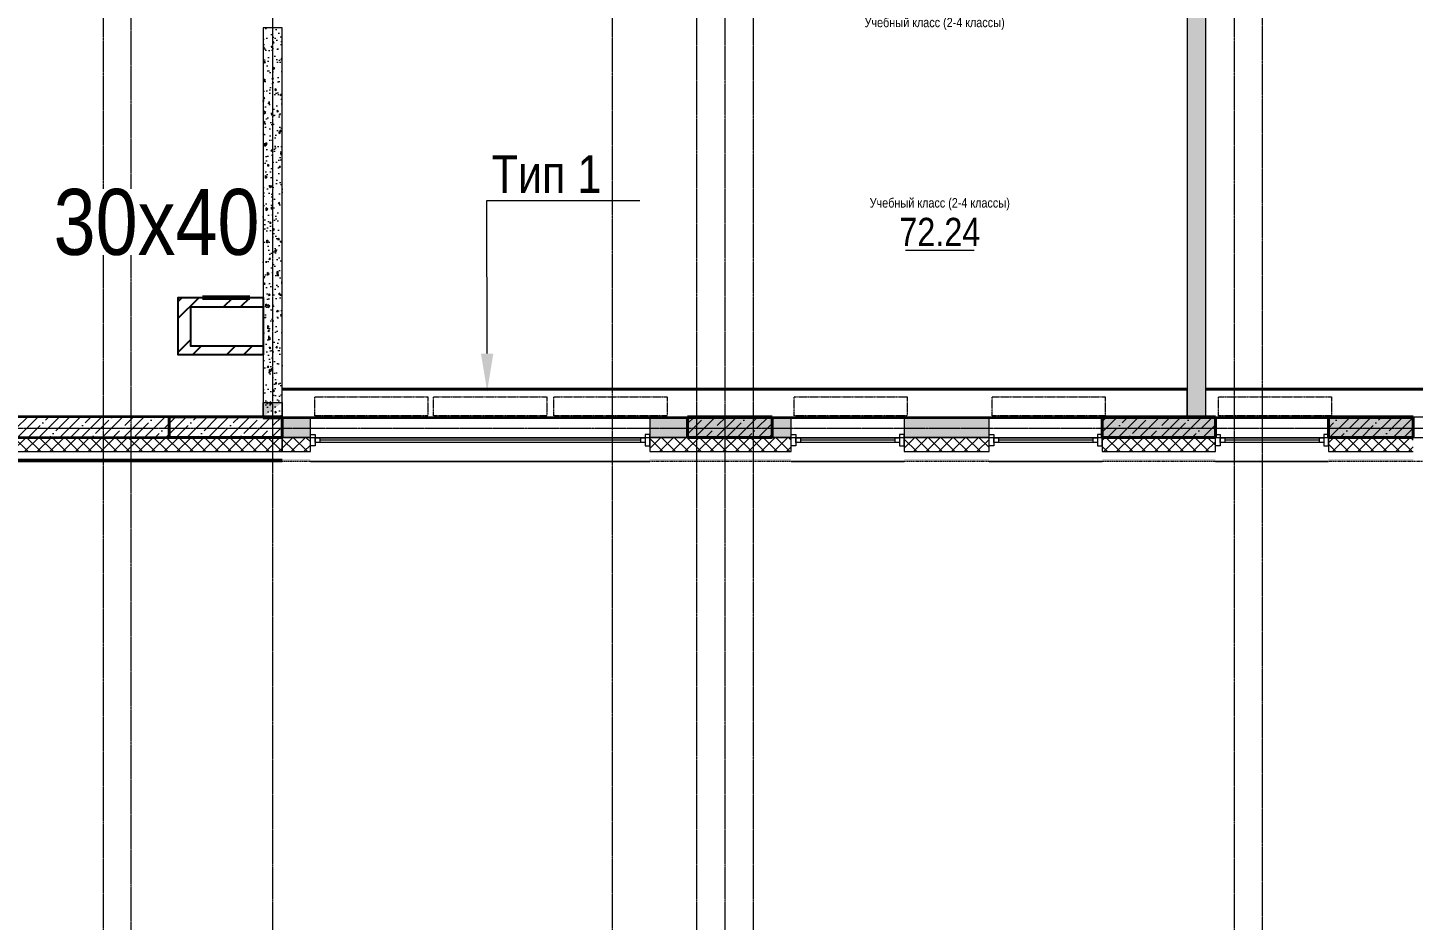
# Model space of a CAD drawing. Header units: millimetres. Extents: x -231292 to 573618, y -153144 to 564035.
# Drawn here: x 14084 to 28783, y 21504 to 30980 of the extents above; entities that cross this region are included whole.
import ezdxf
from ezdxf import colors
from ezdxf.entities.mleader import LeaderData, LeaderLine
from ezdxf.enums import TextEntityAlignment as Align
from ezdxf.math import Vec2, Vec3

# ---------------------------------------------------------------- set-up
doc = ezdxf.new("R2010")
doc.units = ezdxf.units.MM
for name, pattern in [('CENTER2', [28.575, 19.05, -3.175, 3.175, -3.175]), ('DASHED', [19.05, 12.7, -6.35]), ('HIDDEN2', [4.7625, 3.175, -1.5875])]:
    doc.linetypes.add(name, pattern=pattern)
doc.layers.get('0').update_dxf_attribs({"color": 250})
doc.layers.get('Defpoints').update_dxf_attribs({"color": 250})
for name, color, linetype, lineweight in [('11.10.2) люки', 30, 'Continuous', 60), ('A-AREA', 250, 'Continuous', 15), ('A-Wall_Материал_Газоблок_Контур', 250, 'Continuous', 0), ('АР_Area', 250, 'Continuous', 5), ('АР_Колонны', 250, 'Continuous', 35), ('АР_Окна', 250, 'Continuous', 5), ('АР_Отопительные приборы', 250, 'HIDDEN2', 0), ('АР_площадь пом', 250, 'Continuous', 5), ('АР_Стены ЖБ', 250, 'Continuous', 35), ('АР_Стены ПЕНОблок', 250, 'Continuous', 20), ('АР_Утеплитель', 250, 'Continuous', 0), ('АР_Штриховка', 250, 'Continuous', 0), ('Зашивка радиаторов тип 1 (фанера и МДФ)', 250, 'Continuous', 0), ('КМ_Фахверки', 250, 'Continuous', 80), ('ОВ_Отопление', 250, 'Continuous', 0), ('Размеры зашивки ГКЛ', 250, 'Continuous', 0), ('РД_Оси_100', 250, 'Continuous', 0)]:
    doc.layers.add(name, color=color, linetype=linetype, lineweight=lineweight)
doc.layers.add('АР_Делит', color=250, linetype='Continuous', lineweight=0, plot=False)
doc.styles.add('style1', font='ARIALN.TTF')
pattern_1 = [(95, (8883.4, 13229.69), (140.09465, 117.5534), [19.05, -209.55]), (40, (8883.4, 13229.69), (-160.0185, 110.1767), [15.24, -167.6406]), (145.45144, (8895.08, 13239.48), (-19.9238, 227.7301), [16.19, -178.0902]), (91.1842, (8847.48, 13265.6), (221.4102, 161.9534), [28.575, -314.325]), (141.6356, (8865.93, 13279.1), (-7.0866, 342.8268), [24.285, -267.1356]), (36.1842, (8847.48, 13265.6), (-7.0866, 342.8268), [22.86, -251.4597]), (66, (8874.42, 13274.59), (179.52, 34.89515), [19.05, -209.55]), (11, (8874.42, 13274.59), (-86.5399, 173.9412), [15.24, -167.64]), (116.45145, (8889.38, 13277.5), (92.98, 208.8363), [16.19, -178.0899]), (82.5, (8883.4, 13229.686), (-57.60547, 61.97341), [0, -165.608, 0, -170.18, 0, -168.275]), (52.5, (8883.4, 13229.69), (-23.58973, 118.087), [0, -97.028, 0, -161.798, 0, -64.135]), (12.5, (8843.35, 13189.634), (99.92786, 91.8262), [0, -63.5, 0, -198.12, 0, -262.89]), (2.5, (8825.39, 13171.67), (86.7639, 122.7224), [0, -82.55, 0, -131.572, 0, -186.69])]
pattern_2 = [(45, (8883.4, 13229.69), (-112.2532, 112.2532), []), (45, (8995.66, 13229.69), (-112.2532, 112.2532), [198.4375, -39.6875, 0, -39.6875])]

# ---------------------------------------------------------------- blocks, each defined once
blk = doc.blocks.new('СОШ_2200_АР_ОСИ_М100_28.05.24')
at = {"layer": 'АР_Делит', "color": 5, "linetype": 'DASHED'}
blk.add_lwpolyline([(114955, 135155), (114955, -355), (93595.036, -355), (93595.036, 13855), (94145, 13855), (94145, 68320), (66055, 68320), (66055, 13857.73), (83455, 13857.73), (83455, -355), (45245, -355), (45245, 13145), (44695, 13145), (44695, 26755), (45245, 26755), (45245, 68320), (20455, 68320), (20455, 26755), (27955, 26755), (27955, 13145), (-355, 13145), (-355, 100855)], dxfattribs=at)
at = {"layer": 'РД_Оси_100', "linetype": 'CENTER2'}
blk.add_line((-5954.958, 13500), (29555, 13500), dxfattribs=at)
for points in [[(5849.555, 139938.679), (6000, 139538.679), (6000, -6194.559)], [(6300, -6195.83), (6300, 139538.679), (6450, 139938.679)], [(7800, -6155), (7800, 139938.679)], [(11400, 139938.679), (11400, -6155)], [(12000.12, -6155), (12300, -5755), (12300, 139538.679), (12000, 139938.679)], [(12600, -6155), (12600, 139938.679)], [(13200, -6155), (12900, -5755), (12900, 139538.679), (13220.167, 139939.357)], [(17850, 139938.679), (18000, 139538.679), (18000, -6194.092)], [(18300, -6196.31), (18300, 139538.679), (18450, 139938.679)]]:
    blk.add_lwpolyline(points, dxfattribs=at)
blk = doc.blocks.new('otv_в_стене')
at = {"linetype": 'Continuous'}
blk.add_lwpolyline([(0, -1), (0, 0), (1, 0), (1, -1)], close=True, dxfattribs=at)
blk.add_solid([(0, -1), (0, 0), (0.5, -0.5), (1, 0)], dxfattribs=at)
blk = doc.blocks.new('MOK-МаркаПом_овал_ареал')
for p, q in [((-2.75, 3), (2.75, 3)), ((-2.75, -3), (2.75, -3))]:
    blk.add_line(p, q)
for centre, radius, start, end in [((-2.75, 0), 3, 90, 270), ((2.75, 0), 3, 270, 90), ((-3.75, 0), 3.5, 0, 0.001)]:
    blk.add_arc(centre, radius, start, end)
at = {"color": 0, "style": 'style1'}
blk.add_attdef('АР-ПОМЕЩЕНИЕ:НОМЕР', text='', height=3.5, dxfattribs=at).set_placement((0, 0), align=Align.MIDDLE)
at = {"layer": 'Defpoints', "color": 2, "style": 'style1'}
blk.add_attdef('АР-ПОМЕЩЕНИЕ:НАИМЕНОВАНИЕ', text='', height=1, dxfattribs=at).set_placement((-0.09, -4.81), align=Align.MIDDLE)
blk = doc.blocks.new('MOK-МаркаПомещения1')
at = {"layer": 'A-AREA', "color": 0}
blk.add_line((-3.65, -1.94), (3.65, -1.94), dxfattribs=at)
at = {"layer": 'A-AREA', "color": 0, "style": 'style1'}
blk.add_attdef('АР-ПОМЕЩЕНИЕ:ПЛОЩАДЬ', text='', height=3, dxfattribs=at).set_placement((0, 0), align=Align.MIDDLE)
at = {"layer": 'Defpoints', "style": 'style1', "flags": 8}
blk.add_attdef('АР-ПОМЕЩЕНИЕ:НАИМЕНОВАНИЕ', text='', height=1, dxfattribs=at).set_placement((0, 2.96), align=Align.MIDDLE)

msp = doc.modelspace()

# ---------------------------------------------------------------- hatches: boundary and pattern name
h = msp.add_hatch()
h.set_pattern_fill('ANSI32', color=256, scale=40)
h.paths.add_polyline_path([(16583.403, 27599.441), (15815.531, 27599.441), (15815.531, 28016.887), (16583.403, 28016.887)], flags=17)
h.paths.add_polyline_path([(16583.403, 27507.602), (15681.873, 27507.602), (15681.873, 28117.075), (16583.403, 28117.075)])
at = {"layer": 'АР_Штриховка', "linetype": 'Continuous', "lineweight": 0}
h = msp.add_hatch(dxfattribs=at)
h.set_pattern_fill('AR-CONC', color=256, angle=45, style=0)
h.set_pattern_definition(pattern_1)
h.paths.add_polyline_path([(26383.403, 26849.686), (26583.403, 26849.686), (26583.403, 34429.686), (26383.403, 34429.686)], flags=0)
h = msp.add_hatch(dxfattribs=at)
h.set_pattern_fill('AR-CONC', color=256, angle=45, style=0)
h.set_pattern_definition(pattern_1)
h.paths.add_polyline_path([(16583.403, 26829.686), (16783.403, 26829.686), (16783.403, 30979.686), (16583.403, 30979.686)], flags=0)
at = {"layer": 'АР_Штриховка', "linetype": 'Continuous', "lineweight": 5}
h = msp.add_hatch(dxfattribs=at)
h.set_pattern_fill('ANSI35', color=256, scale=25, style=0)
h.set_pattern_definition([(45, (8883.4, 13229.69), (-112.2532, 112.2532), []), (45, (8995.66, 13229.69), (-112.2532, 112.2532), [198.4375, -39.6875, 0, -39.6875])])
h.paths.add_polyline_path([(9003.403, 26849.686), (9003.403, 26629.686), (15583.403, 26629.686), (15583.403, 26849.686)], flags=0)
h = msp.add_hatch(dxfattribs=at)
h.set_pattern_fill('ANSI35', color=256, scale=25, style=0)
h.set_pattern_definition(pattern_2)
h.paths.add_polyline_path([(16783.403, 26629.686), (16783.403, 26849.686), (15583.403, 26849.686), (15583.403, 26629.686)], flags=0)
at = {"layer": 'АР_Штриховка', "linetype": 'Continuous', "lineweight": 0}
h = msp.add_hatch(dxfattribs=at)
h.set_pattern_fill('AR-CONC', color=256, angle=-360, style=0)
h.set_pattern_definition([(50, (8883.4, 13229.69), (182.1847, -15.9391), [19.05, -209.55]), (355, (8883.4, 13229.69), (-35.2434, 191.0568), [15.24, -167.6406]), (100.45144, (8898.58, 13228.36), (146.9412, 175.1178), [16.19, -178.0902]), (46.1842, (8883.4, 13280.49), (271.079, -42.0423), [28.575, -314.325]), (96.6356, (8906, 13276.98), (237.4041, 247.4261), [24.285, -267.1356]), (351.1842, (8883.4, 13280.5), (237.4041, 247.426), [22.86, -251.4597]), (21, (8908.8, 13267.79), (151.6144, -102.2652), [19.05, -209.55]), (326, (8908.8, 13267.79), (61.802, 184.188), [15.24, -167.64]), (71.45145, (8921.44, 13259.26), (213.4164, 81.9228), [16.19, -178.0899]), (37.5, (8883.4, 13229.686), (3.0886, 84.55504), [0, -165.608, 0, -170.18, 0, -168.275]), (7.5, (8883.4, 13229.69), (66.81966, 100.18057), [0, -97.028, 0, -161.798, 0, -64.135]), (327.5, (8826.76, 13229.686), (135.5906, -5.72874), [0, -63.5, 0, -198.12, 0, -262.89]), (317.5, (8801.36, 13229.69), (148.1292, 25.4265), [0, -82.55, 0, -131.572, 0, -186.69])])
h.paths.add_polyline_path([(35683.403, 26629.686), (35683.403, 26829.686), (35083.403, 26829.686), (35083.403, 26629.686)], flags=0)
h.paths.add_polyline_path([(32983.403, 26629.686), (32983.403, 26829.686), (32083.403, 26829.686), (32083.403, 26629.686)], flags=0)
h.paths.add_polyline_path([(30883.403, 26629.686), (30883.403, 26829.686), (29983.403, 26829.686), (29983.403, 26629.686)], flags=0)
h.paths.add_polyline_path([(28783.403, 26629.686), (28783.403, 26829.686), (27883.403, 26829.686), (27883.403, 26629.686)], flags=0)
h.paths.add_polyline_path([(26683.403, 26629.686), (26683.403, 26829.686), (25483.403, 26829.686), (25483.403, 26629.686)], flags=0)
h.paths.add_polyline_path([(24283.403, 26629.686), (24283.403, 26829.686), (23383.401, 26829.686), (23383.401, 26629.686)], flags=0)
h.paths.add_polyline_path([(22183.401, 26629.686), (22183.401, 26829.686), (20683.403, 26829.686), (20683.403, 26629.686)], flags=0)
h.paths.add_polyline_path([(17083.403, 26629.686), (17083.403, 26829.686), (16783.403, 26829.686), (16783.403, 26629.686)], flags=0)
at = {"layer": 'АР_Штриховка', "linetype": 'Continuous', "lineweight": 5}
h = msp.add_hatch(dxfattribs=at)
h.set_pattern_fill('ANSI35', color=256, scale=25, style=0)
h.set_pattern_definition(pattern_2)
h.paths.add_polyline_path([(21983.403, 26629.686), (21983.403, 26849.686), (21083.403, 26849.686), (21083.403, 26629.686)], flags=0)
h = msp.add_hatch(dxfattribs=at)
h.set_pattern_fill('ANSI35', color=256, scale=25, style=0)
h.set_pattern_definition(pattern_2)
h.paths.add_polyline_path([(26683.403, 26629.686), (26683.403, 26849.686), (25483.403, 26849.686), (25483.403, 26629.686)], flags=0)
h = msp.add_hatch(dxfattribs=at)
h.set_pattern_fill('ANSI35', color=256, scale=25, style=0)
h.set_pattern_definition(pattern_2)
h.paths.add_polyline_path([(28783.403, 26629.686), (28783.403, 26849.686), (27883.403, 26849.686), (27883.403, 26629.686)], flags=0)
at = {"layer": 'АР_Штриховка', "linetype": 'Continuous', "lineweight": 0}
h = msp.add_hatch(dxfattribs=at)
h.set_pattern_fill('ANSI37', color=256, scale=30, angle=-360, style=0)
h.set_pattern_definition([(45, (8883.4, 13229.69), (-67.3519, 67.3519), []), (135, (8883.4, 13229.69), (-67.3519, -67.3519), [])])
h.paths.add_polyline_path([(16783.403, 26479.686), (16783.403, 26629.686), (8783.403, 26629.686), (8633.403, 26479.686)], flags=0)
h = msp.add_hatch(dxfattribs=at)
h.set_pattern_fill('ANSI37', color=256, scale=30, angle=-360, style=0)
h.set_pattern_definition([(45, (8883.4, 13229.69), (-67.35192, 67.35192), []), (135, (8883.4, 13229.69), (-67.35192, -67.35192), [])])
h.paths.add_polyline_path([(35683.403, 26479.686), (35683.403, 26629.686), (35083.403, 26629.686), (35083.403, 26479.686)], flags=0)
h.paths.add_polyline_path([(32983.403, 26479.686), (32983.403, 26629.686), (32083.403, 26629.686), (32083.403, 26479.686)], flags=0)
h.paths.add_polyline_path([(30883.403, 26479.686), (30883.403, 26629.686), (29983.403, 26629.686), (29983.403, 26479.686)], flags=0)
h.paths.add_polyline_path([(28783.403, 26479.686), (28783.403, 26629.686), (27883.403, 26629.686), (27883.403, 26479.686)], flags=0)
h.paths.add_polyline_path([(26683.403, 26479.686), (26683.403, 26629.686), (25483.403, 26629.686), (25483.403, 26479.686)], flags=0)
h.paths.add_polyline_path([(24283.403, 26479.686), (24283.403, 26629.686), (23383.401, 26629.686), (23383.401, 26479.686)], flags=0)
h.paths.add_polyline_path([(22183.401, 26479.686), (22183.401, 26629.686), (20683.403, 26629.686), (20683.403, 26479.686)], flags=0)
h.paths.add_polyline_path([(17083.403, 26479.686), (17083.403, 26629.686), (16783.403, 26629.686), (16783.403, 26479.686)], flags=0)
h = msp.add_hatch(dxfattribs=at)
h.set_pattern_fill('_U', color=256, angle=-360, style=0, pattern_type=0)
h.set_pattern_definition([(2e-15, (8883.4027, 13229.6861), (-3e-16, 1), [])])
h.paths.add_polyline_path([(16783.403, 26374.686), (16783.403, 26399.686), (8553.403, 26399.686), (8528.403, 26374.686)], flags=0)
h = msp.add_hatch(dxfattribs=at)
h.set_pattern_fill('_U', color=256, angle=-360, style=0, pattern_type=0)
h.set_pattern_definition([(8e-15, (8883.4027, 13229.6861), (-4e-16, 1), [])])
h.paths.add_polyline_path([(35683.403, 26374.686), (35683.403, 26399.686), (35083.403, 26399.686), (35083.403, 26374.686)], flags=0)
h.paths.add_polyline_path([(32983.403, 26374.686), (32983.403, 26399.686), (32083.403, 26399.686), (32083.403, 26374.686)], flags=0)
h.paths.add_polyline_path([(30883.403, 26374.686), (30883.403, 26399.686), (29983.403, 26399.686), (29983.403, 26374.686)], flags=0)
h.paths.add_polyline_path([(28783.403, 26374.686), (28783.403, 26399.686), (27883.403, 26399.686), (27883.403, 26374.686)], flags=0)
h.paths.add_polyline_path([(26683.403, 26374.686), (26683.403, 26399.686), (25483.403, 26399.686), (25483.403, 26374.686)], flags=0)
h.paths.add_polyline_path([(24283.403, 26374.686), (24283.403, 26399.686), (23383.401, 26399.686), (23383.401, 26374.686)], flags=0)
h.paths.add_polyline_path([(22183.401, 26374.686), (22183.401, 26399.686), (20683.403, 26399.686), (20683.403, 26374.686)], flags=0)
h.paths.add_polyline_path([(17083.403, 26374.686), (17083.403, 26399.686), (16783.403, 26399.686), (16783.403, 26374.686)], flags=0)

# ---------------------------------------------------------------- linework, layer by layer
for points in [[(16583.403, 27507.602), (15681.873, 27507.602), (15681.873, 28117.075), (16583.403, 28117.075)], [(16583.403, 27599.441), (15815.531, 27599.441), (15815.531, 28016.887), (16583.403, 28016.887)]]:
    msp.add_lwpolyline(points, close=True)
at = {"layer": '11.10.2) люки'}
msp.add_lwpolyline([(15939.781, 28117.075), (16439.781, 28117.075)], dxfattribs=at)
at = {"layer": 'A-Wall_Материал_Газоблок_Контур', "linetype": 'Continuous', "lineweight": 0}
for p, q in [((20683.403, 26829.686), (17083.403, 26829.686)), ((23383.401, 26829.686), (22183.401, 26829.686)), ((25483.403, 26829.686), (24283.403, 26829.686)), ((27883.403, 26829.686), (26683.403, 26829.686)), ((17083.403, 26374.686), (20683.403, 26374.686)), ((22183.401, 26374.686), (23383.401, 26374.686)), ((24283.403, 26374.686), (25483.403, 26374.686)), ((26683.403, 26374.686), (27883.403, 26374.686))]:
    msp.add_line(p, q, dxfattribs=at)
at = {"layer": 'АР_Колонны', "linetype": 'HIDDEN2', "lineweight": 25}
for p, q in [((15583.403, 26849.686), (16783.403, 26849.686)), ((15583.403, 26629.686), (15583.403, 26849.686)), ((16783.403, 26849.686), (16783.403, 26629.686)), ((21083.403, 26849.686), (21983.403, 26849.686)), ((21083.403, 26629.686), (21083.403, 26849.686)), ((21983.403, 26849.686), (21983.403, 26629.686)), ((25483.403, 26849.686), (26683.403, 26849.686)), ((25483.403, 26629.686), (25483.403, 26849.686)), ((26683.403, 26849.686), (26683.403, 26629.686)), ((27883.403, 26849.686), (28783.403, 26849.686)), ((27883.403, 26629.686), (27883.403, 26849.686)), ((28783.403, 26849.686), (28783.403, 26629.686)), ((16783.403, 26629.686), (15583.403, 26629.686)), ((21983.403, 26629.686), (21083.403, 26629.686)), ((26683.403, 26629.686), (25483.403, 26629.686)), ((28783.403, 26629.686), (27883.403, 26629.686))]:
    msp.add_line(p, q, dxfattribs=at)
at = {"layer": 'АР_Колонны', "linetype": 'Continuous', "lineweight": 35}
for p, q in [((15583.403, 26629.686), (15583.403, 26849.686)), ((15583.403, 26849.686), (16783.403, 26849.686)), ((16783.403, 26629.686), (16783.403, 26849.686)), ((21083.403, 26849.686), (21083.403, 26629.686)), ((21083.403, 26849.686), (21983.403, 26849.686)), ((21083.403, 26849.686), (21083.403, 26629.686)), ((21983.403, 26629.686), (21983.403, 26849.686)), ((21983.403, 26629.686), (21983.403, 26849.686)), ((25483.403, 26629.686), (25483.403, 26849.686)), ((25483.403, 26849.686), (26683.403, 26849.686)), ((26683.403, 26629.686), (26683.403, 26849.686)), ((27883.403, 26629.686), (27883.403, 26849.686)), ((27883.403, 26849.686), (28783.403, 26849.686)), ((28783.403, 26629.686), (28783.403, 26849.686)), ((15583.403, 26629.686), (16783.403, 26629.686)), ((21083.403, 26629.686), (21983.403, 26629.686)), ((25483.403, 26629.686), (26683.403, 26629.686)), ((27883.403, 26629.686), (28783.403, 26629.686))]:
    msp.add_line(p, q, dxfattribs=at)
at = {"layer": 'АР_Окна', "linetype": 'Continuous', "lineweight": 5}
for p, q in [((20683.403, 26829.686), (17083.403, 26829.686)), ((23383.401, 26829.686), (22183.401, 26829.686)), ((25483.403, 26829.686), (24283.403, 26829.686)), ((27883.403, 26829.686), (26683.403, 26829.686)), ((17183.403, 26627.186), (17183.403, 26577.186)), ((20583.403, 26627.186), (20583.403, 26577.186)), ((22283.401, 26627.186), (22283.401, 26577.186)), ((23283.401, 26627.186), (23283.401, 26577.186)), ((24383.403, 26627.186), (24383.403, 26577.186)), ((25383.403, 26627.186), (25383.403, 26577.186)), ((26783.403, 26627.186), (26783.403, 26577.186)), ((27783.403, 26627.186), (27783.403, 26577.186)), ((20583.403, 26602.186), (17183.403, 26602.186)), ((23283.401, 26602.186), (22283.401, 26602.186)), ((25383.403, 26602.186), (24383.403, 26602.186)), ((27783.403, 26602.186), (26783.403, 26602.186)), ((20683.403, 26374.686), (17083.403, 26374.686)), ((23383.401, 26374.686), (22183.401, 26374.686)), ((25483.403, 26374.686), (24283.403, 26374.686)), ((27883.403, 26374.686), (26683.403, 26374.686))]:
    msp.add_line(p, q, dxfattribs=at)
for points in [[(17133.403, 26542.186), (17083.403, 26542.186), (17083.403, 26662.186), (17133.403, 26662.186)], [(20633.403, 26627.186), (20633.403, 26577.186), (17133.403, 26577.186), (17133.403, 26627.186)], [(20633.403, 26542.186), (20683.403, 26542.186), (20683.403, 26662.186), (20633.403, 26662.186)], [(22233.401, 26542.186), (22183.401, 26542.186), (22183.401, 26662.186), (22233.401, 26662.186)], [(23333.401, 26627.186), (23333.401, 26577.186), (22233.401, 26577.186), (22233.401, 26627.186)], [(23333.401, 26542.186), (23383.401, 26542.186), (23383.401, 26662.186), (23333.401, 26662.186)], [(24333.403, 26542.186), (24283.403, 26542.186), (24283.403, 26662.186), (24333.403, 26662.186)], [(25433.403, 26627.186), (25433.403, 26577.186), (24333.403, 26577.186), (24333.403, 26627.186)], [(25433.403, 26542.186), (25483.403, 26542.186), (25483.403, 26662.186), (25433.403, 26662.186)], [(26733.403, 26542.186), (26683.403, 26542.186), (26683.403, 26662.186), (26733.403, 26662.186)], [(27833.403, 26627.186), (27833.403, 26577.186), (26733.403, 26577.186), (26733.403, 26627.186)], [(27833.403, 26542.186), (27883.403, 26542.186), (27883.403, 26662.186), (27833.403, 26662.186)]]:
    msp.add_lwpolyline(points, close=True, dxfattribs=at)
at = {"layer": 'АР_Отопительные приборы'}
for points in [[(17129.896, 27059.686), (18329.896, 27059.686), (18329.896, 26859.686), (17129.896, 26859.686)], [(18390.334, 27059.686), (19590.334, 27059.686), (19590.334, 26859.686), (18390.334, 26859.686)], [(19666.752, 27059.686), (20866.752, 27059.686), (20866.752, 26859.686), (19666.752, 26859.686)], [(22215.768, 27059.686), (23415.768, 27059.686), (23415.768, 26859.686), (22215.768, 26859.686)], [(24315.769, 27059.686), (25515.769, 27059.686), (25515.769, 26859.686), (24315.769, 26859.686)], [(26715.769, 27059.686), (27915.769, 27059.686), (27915.769, 26859.686), (26715.769, 26859.686)]]:
    msp.add_lwpolyline(points, close=True, dxfattribs=at)
at = {"layer": 'АР_Стены ЖБ', "linetype": 'Continuous', "lineweight": 35}
for p, q in [((15583.403, 26849.686), (9003.403, 26849.686)), ((15583.403, 26629.686), (15583.403, 26849.686)), ((9003.403, 26629.686), (15583.403, 26629.686))]:
    msp.add_line(p, q, dxfattribs=at)
at = {"layer": 'АР_Стены ЖБ', "linetype": 'Continuous', "lineweight": 40}
for p, q in [((16783.403, 26849.686), (15583.403, 26849.686)), ((15583.403, 26849.686), (15583.403, 26629.686)), ((16783.403, 26629.686), (16783.403, 26849.686)), ((21983.403, 26849.686), (21083.403, 26849.686)), ((21083.403, 26849.686), (21083.403, 26629.686)), ((21983.403, 26629.686), (21983.403, 26849.686)), ((26683.403, 26849.686), (25483.403, 26849.686)), ((25483.403, 26849.686), (25483.403, 26629.686)), ((26683.403, 26629.686), (26683.403, 26849.686)), ((28783.403, 26849.686), (27883.403, 26849.686)), ((27883.403, 26849.686), (27883.403, 26629.686)), ((28783.403, 26629.686), (28783.403, 26849.686)), ((15583.403, 26629.686), (16783.403, 26629.686)), ((21083.403, 26629.686), (21983.403, 26629.686)), ((25483.403, 26629.686), (26683.403, 26629.686)), ((27883.403, 26629.686), (28783.403, 26629.686))]:
    msp.add_line(p, q, dxfattribs=at)
at = {"layer": 'АР_Стены ПЕНОблок', "linetype": 'Continuous', "lineweight": 20}
for p, q in [((26383.403, 34429.686), (26383.403, 26849.686)), ((26583.403, 26849.686), (26583.403, 34429.686)), ((16783.403, 30979.686), (16583.403, 30979.686)), ((16583.403, 30979.686), (16583.403, 26829.686)), ((16783.403, 26829.686), (16783.403, 30979.686)), ((16583.403, 26829.686), (16783.403, 26829.686)), ((17083.403, 26829.686), (16783.403, 26829.686)), ((16783.403, 26829.686), (16783.403, 26629.686)), ((17083.403, 26629.686), (17083.403, 26829.686)), ((22183.401, 26829.686), (20683.403, 26829.686)), ((20683.403, 26829.686), (20683.403, 26629.686)), ((22183.401, 26629.686), (22183.401, 26829.686)), ((24283.403, 26829.686), (23383.401, 26829.686)), ((23383.401, 26829.686), (23383.401, 26629.686)), ((24283.403, 26629.686), (24283.403, 26829.686)), ((26683.403, 26829.686), (25483.403, 26829.686)), ((25483.403, 26829.686), (25483.403, 26629.686)), ((26383.403, 26849.686), (26583.403, 26849.686)), ((26683.403, 26629.686), (26683.403, 26829.686)), ((28783.403, 26829.686), (27883.403, 26829.686)), ((27883.403, 26829.686), (27883.403, 26629.686)), ((16783.403, 26629.686), (17083.403, 26629.686)), ((20683.403, 26629.686), (22183.401, 26629.686)), ((23383.401, 26629.686), (24283.403, 26629.686)), ((25483.403, 26629.686), (26683.403, 26629.686)), ((27883.403, 26629.686), (28783.403, 26629.686))]:
    msp.add_line(p, q, dxfattribs=at)
at = {"layer": 'АР_Утеплитель', "linetype": 'Continuous', "lineweight": 0}
for p, q in [((16783.403, 26629.686), (8783.403, 26629.686)), ((17083.403, 26629.686), (16783.403, 26629.686)), ((16783.403, 26629.686), (16783.403, 26479.686)), ((16783.403, 26479.686), (16783.403, 26629.686)), ((17083.403, 26479.686), (17083.403, 26629.686)), ((22183.401, 26629.686), (20683.403, 26629.686)), ((20683.403, 26629.686), (20683.403, 26479.686)), ((22183.401, 26479.686), (22183.401, 26629.686)), ((24283.403, 26629.686), (23383.401, 26629.686)), ((23383.401, 26629.686), (23383.401, 26479.686)), ((24283.403, 26479.686), (24283.403, 26629.686)), ((26683.403, 26629.686), (25483.403, 26629.686)), ((25483.403, 26629.686), (25483.403, 26479.686)), ((26683.403, 26479.686), (26683.403, 26629.686)), ((28783.403, 26629.686), (27883.403, 26629.686)), ((27883.403, 26629.686), (27883.403, 26479.686)), ((8633.403, 26479.686), (16783.403, 26479.686)), ((16783.403, 26479.686), (17083.403, 26479.686)), ((20683.403, 26479.686), (22183.401, 26479.686)), ((23383.401, 26479.686), (24283.403, 26479.686)), ((25483.403, 26479.686), (26683.403, 26479.686)), ((27883.403, 26479.686), (28783.403, 26479.686))]:
    msp.add_line(p, q, dxfattribs=at)
at = {"layer": 'Зашивка радиаторов тип 1 (фанера и МДФ)', "linetype": 'Continuous', "lineweight": 0}
for p, q in [((16783.403, 26849.686), (16783.403, 27149.686)), ((26385.182, 27149.686), (16783.403, 27149.686)), ((26385.182, 27137.186), (16783.403, 27137.186)), ((16783.403, 27137.186), (26385.182, 27137.186)), ((26385.182, 26849.686), (26385.182, 27149.686)), ((26581.624, 26849.686), (26581.624, 27149.686)), ((35683.403, 27149.686), (26581.624, 27149.686)), ((35683.403, 27137.186), (26581.624, 27137.186)), ((26581.624, 27137.186), (35683.403, 27137.186)), ((16783.403, 26849.686), (26385.182, 26849.686)), ((26581.624, 26849.686), (35683.403, 26849.686))]:
    msp.add_line(p, q, dxfattribs=at)
at = {"layer": 'КМ_Фахверки', "lineweight": 5}
msp.add_lwpolyline([(79583.403, 81804.686), (103283.403, 81804.103), (103283.403, 13129.686), (123583.403, 13129.686), (123583.371, 148129.686), (81883.406, 148129.686), (81883.406, 142129.686), (46283.403, 142129.686), (46283.403, 113829.686), (8783.403, 113829.686), (8783.403, 26629.686), (36583.403, 26629.686), (36583.403, 39729.686), (29083.403, 39729.686), (29083.403, 81804.686), (54383.403, 81804.686), (54383.403, 13129.686), (92083.403, 13129.686), (92083.403, 26829.686), (74683.402, 26829.694), (74683.401, 81804.686), (79584.99, 81804.686)], dxfattribs=at)

# ---------------------------------------------------------------- block references
at = {"layer": 'АР_Area', "linetype": 'Continuous', "lineweight": 5, "xscale": 100, "yscale": 100, "zscale": 100}
msp.add_blockref('MOK-МаркаПом_овал_ареал', (23714.783, 31505.272), dxfattribs=at).add_auto_attribs({'АР-ПОМЕЩЕНИЕ:НОМЕР': '2.002', 'АР-ПОМЕЩЕНИЕ:НАИМЕНОВАНИЕ': 'Учебный класс (2-4 классы)'})
at = {"layer": 'АР_площадь пом', "linetype": 'Continuous', "lineweight": 5}
ref = msp.add_blockref('MOK-МаркаПомещения1', (23760.148, 28813.578), dxfattribs=dict(at, xscale=100, yscale=100, zscale=100))
ref.add_attrib('АР-ПОМЕЩЕНИЕ:НАИМЕНОВАНИЕ', 'Учебный класс (2-4 классы)', dxfattribs={"layer": 'Defpoints', "height": 100, "style": 'style1'}).set_placement((23760.148, 29109.141), align=Align.MIDDLE)
ref.add_attrib('АР-ПОМЕЩЕНИЕ:ПЛОЩАДЬ', '72.24', dxfattribs={"layer": 'A-AREA', "color": 0, "height": 300, "style": 'style1'}).set_placement((23760.148, 28813.578), align=Align.MIDDLE)
at = {"layer": 'ОВ_Отопление', "xscale": 200, "yscale": 150}
msp.add_blockref('otv_в_стене', (16583.403, 26999.686), dxfattribs=at)
at = {"layer": 'РД_Оси_100'}
msp.add_blockref('СОШ_2200_АР_ОСИ_М100_28.05.24', (8883.403, 13229.686), dxfattribs=at)

# ---------------------------------------------------------------- leaders
at = {"layer": 'Размеры зашивки ГКЛ'}
ml = msp.add_multileader_mtext('Standard', dxfattribs=at)
ml.set_content('\\pxsm1;Тип 1 ', color=(0, 0, 138), style='style1')
ml.set_leader_properties(color=256, linetype='ByLayer', lineweight=9)
ml.build(insert=Vec2(0, 0))
ml.multileader.update_dxf_attribs({"has_dogleg": 0, "text_left_attachment_type": 6, "text_right_attachment_type": 6, "text_bottom_attachment_type": 10, "dogleg_length": 25, "arrow_head_size": 400})
ctx = ml.context
ctx.base_point, ctx.char_height, ctx.arrow_head_size, ctx.landing_gap_size, ctx.plane_origin = Vec3(18955.145, 29146.208), 400, 400, 50, Vec3(12095.956, 36116.772)
ctx.left_attachment, ctx.right_attachment, ctx.top_attachment = 6, 6, 10
notes = []
notes.append((ctx, [(0, (1, 1, 0), (18930.145, 29146.208), (1, 0), 25, [(1, [(18958.562, 27120.294)], 0, [])])]))
ctx.mtext.insert, ctx.mtext.width, ctx.mtext.defined_height, ctx.mtext.line_spacing_factor, ctx.mtext.flow_direction = Vec3(19005.145, 29626.208), 1668.44707, 600, 0.3, 5
for ctx, leaders in notes:
    for number, flags, end, landing, length, lines in leaders:
        leader = LeaderData()
        leader.index, (leader.has_last_leader_line, leader.has_dogleg_vector, leader.attachment_direction) = number, flags
        leader.last_leader_point, leader.dogleg_vector, leader.dogleg_length = Vec3(end), Vec3(landing), length
        for number, points, colour, breaks in lines:
            line = LeaderLine()
            line.index, line.vertices, line.color, line.breaks = number, Vec3.list(points), colors.encode_raw_color(colour), breaks
            leader.lines.append(line)
        ctx.leaders.append(leader)

# ---------------------------------------------------------------- next in the draw order: texts
at = {"layer": '11.10.2) люки', "color": 176, "true_color": 0x00008a, "insert": (14358.336, 29267.939), "char_height": 700, "width": 1668.44707, "attachment_point": 1, "line_spacing_factor": 0.3, "style": 'style1', "bg_fill": 3, "box_fill_scale": 1, "bg_fill_color": 256, "bg_fill_transparency": 0}
msp.add_mtext('\\pxsm1;30х40', dxfattribs=at)

doc.saveas('drawing.dxf')
